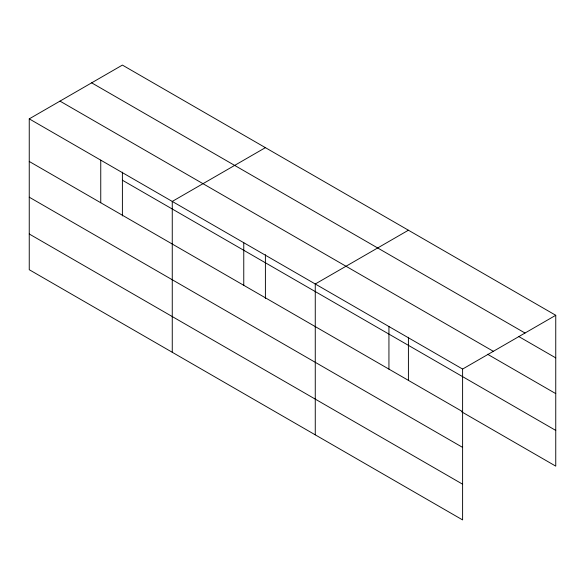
<?xml version="1.0" encoding="UTF-8"?>
<svg xmlns="http://www.w3.org/2000/svg" width="585" height="585" viewBox="0 0 585 585"><rect width="100%" height="100%" fill="white"/><g stroke="black" fill="none" stroke-linecap="round" stroke-linejoin="round"><path stroke-width="0.88" d="M462.603 447.386L462.603 369.062L29.25 118.865L29.25 269.714L462.603 519.911L462.603 447.386L29.25 197.189M461.704 411.84L555.75 466.135L555.75 315.286L122.397 65.089L29.25 118.865M265.4 147.654L172.261 201.43L172.261 352.28M408.41 230.219L315.264 283.996L315.264 434.845M462.603 369.062L555.75 315.286M91.655 82.836L525.016 333.033M518.917 336.624L555.75 357.888M59.984 101.117L493.345 351.314M487.568 354.247L555.75 393.61M122.397 180.217L555.75 430.414M29.25 161.467L462.603 411.664M29.25 233.993L462.603 484.19M408.41 337.267L408.41 380.177M388.937 326.525L388.937 369.128M265.4 254.702L265.4 298.504M243.762 242.709L243.762 285.319M122.397 172.136L122.397 215.938M100.752 160.151L100.752 202.754"/></g></svg>
